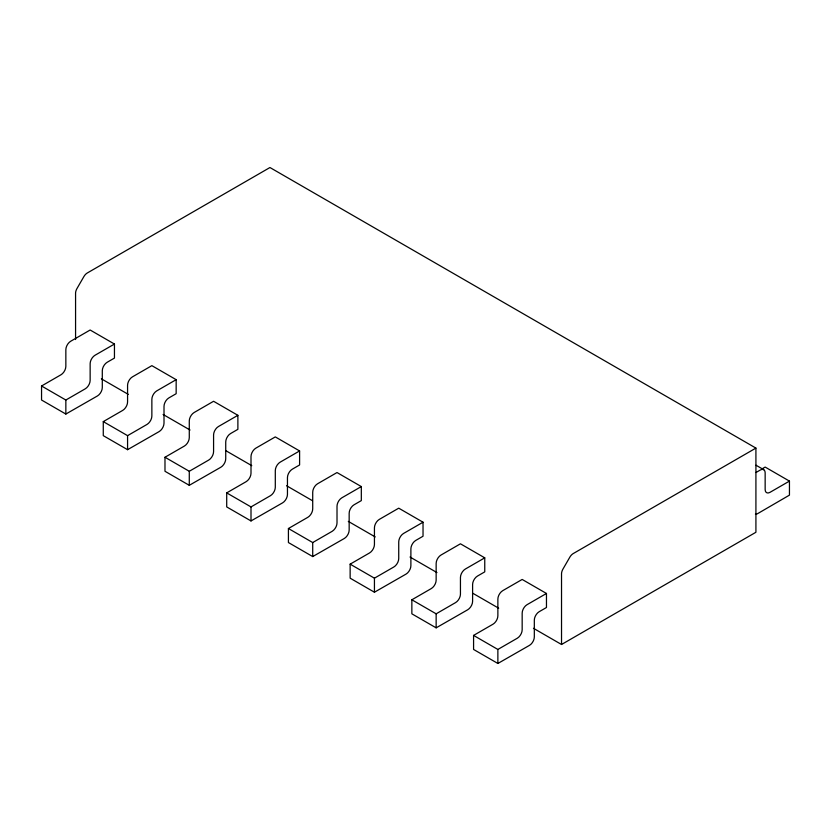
<?xml version="1.0" encoding="UTF-8"?>
<svg xmlns="http://www.w3.org/2000/svg" width="831" height="831" viewBox="0 0 831 831"><rect width="100%" height="100%" fill="white"/><g stroke="black" fill="none" stroke-linecap="round" stroke-linejoin="round"><path stroke-width="1.25" d="M41.55 385.989L60.985 374.771A6.877 3.968 -60 0 0 65.846 366.346L65.846 349.654A6.877 3.968 -60 0 1 70.708 341.24L90.143 330.011L114.449 344.044L114.449 358.078L107.157 362.285A6.877 3.968 -60 0 0 102.296 370.699L102.296 387.537A6.877 3.968 -60 0 1 97.435 395.951L65.846 414.046L41.55 400.023L41.55 385.989L65.846 400.023L85.292 388.794A6.877 3.968 -60 0 0 90.143 380.38L90.143 363.687A6.877 3.968 -60 0 1 95.004 355.263L114.449 344.044M103.273 421.618L122.708 410.4A6.877 3.968 -60 0 0 127.569 401.986L127.569 385.293A6.877 3.968 -60 0 1 132.43 376.869L151.865 365.65L176.162 379.674L176.162 393.707L168.87 397.914A6.877 3.968 -60 0 0 164.008 406.328L164.008 423.166A6.877 3.968 -60 0 1 159.157 431.58L127.569 449.685L103.273 435.652L103.273 421.618L127.569 435.652L147.004 424.433A6.877 3.968 -60 0 0 151.865 416.009L151.865 399.316A6.877 3.968 -60 0 1 156.727 390.902L176.162 379.674M164.985 457.258L184.42 446.029A6.877 3.968 -60 0 0 189.281 437.615L189.281 420.922A6.877 3.968 -60 0 1 194.142 412.508L213.577 401.28L237.884 415.313L237.884 429.336L230.592 433.543A6.877 3.968 -60 0 0 225.731 441.967L225.731 458.795A6.877 3.968 -60 0 1 220.869 467.219L189.281 485.314L164.985 471.281L164.985 457.258L189.281 471.281L208.726 460.062A6.877 3.968 -60 0 0 213.577 451.649L213.577 434.945A6.877 3.968 -60 0 1 218.439 426.532L237.884 415.313M226.707 492.887L246.142 481.668A6.877 3.968 -60 0 0 251.004 473.244L251.004 456.551A6.877 3.968 -60 0 1 255.865 448.138L275.3 436.909L299.596 450.942L299.596 464.965L292.304 469.183A6.877 3.968 -60 0 0 287.453 477.596L287.453 494.435A6.877 3.968 -60 0 1 282.592 502.848L251.004 520.944L226.707 506.92L226.707 492.887L251.004 506.92L270.439 495.692A6.877 3.968 -60 0 0 275.3 487.278L275.3 470.585A6.877 3.968 -60 0 1 280.161 462.161L299.596 450.942M288.419 528.516L307.854 517.298A6.877 3.968 -60 0 0 312.716 508.884L312.716 492.181A6.877 3.968 -60 0 1 317.577 483.767L337.012 472.548L361.319 486.571L361.319 500.605L354.027 504.812A6.877 3.968 -60 0 0 349.165 513.226L349.165 530.064A6.877 3.968 -60 0 1 344.304 538.478L312.716 556.573L288.419 542.55L288.419 528.516L312.716 542.55L332.161 531.321A6.877 3.968 -60 0 0 337.012 522.907L337.012 506.214A6.877 3.968 -60 0 1 341.873 497.8L361.319 486.571M350.142 564.156L369.577 552.927A6.877 3.968 -60 0 0 374.438 544.513L374.438 527.82A6.877 3.968 -60 0 1 379.3 519.396L398.735 508.177L423.031 522.211L423.031 536.234L415.739 540.441A6.877 3.968 -60 0 0 410.888 548.865L410.888 565.693A6.877 3.968 -60 0 1 406.027 574.107L374.438 592.212L350.142 578.179L350.142 564.156L374.438 578.179L393.873 566.96A6.877 3.968 -60 0 0 398.735 558.536L398.735 541.843A6.877 3.968 -60 0 1 403.596 533.429L423.031 522.211M411.854 599.785L431.289 588.566A6.877 3.968 -60 0 0 436.15 580.142L436.15 563.449A6.877 3.968 -60 0 1 441.012 555.035L460.447 543.806L484.753 557.84L484.753 571.863L477.461 576.08A6.877 3.968 -60 0 0 472.6 584.494L472.6 601.322A6.877 3.968 -60 0 1 467.739 609.746L436.15 627.841L411.854 613.818L411.854 599.785L436.15 613.818L455.596 602.589A6.877 3.968 -60 0 0 460.447 594.175L460.447 577.483A6.877 3.968 -60 0 1 465.308 569.058L484.753 557.84M561.527 644.492L755.919 532.266L755.919 448.096L573.265 553.55A6.877 3.968 -60 0 0 569.827 557.175L562.961 569.079A6.877 3.968 -60 0 0 561.527 573.868L561.527 644.492L533.471 628.298M473.577 635.414L493.012 624.195A6.877 3.968 -60 0 0 497.873 615.781L497.873 599.078A6.877 3.968 -60 0 1 502.734 590.664L522.169 579.446L546.466 593.469L546.466 607.503L539.174 611.709A6.877 3.968 -60 0 0 534.323 620.123L534.323 636.962A6.877 3.968 -60 0 1 529.461 645.375L497.873 663.47L473.577 649.447L473.577 635.414L497.873 649.447L517.308 638.218A6.877 3.968 -60 0 0 522.169 629.805L522.169 613.112A6.877 3.968 -60 0 1 527.031 604.698L546.466 593.469M761.913 468.944L765.154 467.074L789.45 481.107L789.45 495.131L757.862 513.506A6.877 3.968 -60 0 1 755.431 514.16M755.971 472.517L760.292 470.024A6.877 3.968 -60 0 1 765.154 472.829L765.154 489.521A6.877 3.968 -60 0 0 770.015 492.326L789.45 481.107M755.919 448.096L269.95 167.53L87.297 272.984A6.877 3.968 -60 0 0 83.869 276.609L76.992 288.513A6.877 3.968 -60 0 0 75.569 293.301L75.569 339.526M756.002 465.215L763.731 469.681M101.382 378.832L128.317 394.382M163.105 414.472L190.039 430.022M225.959 450.755L251.772 465.661M286.56 485.74L312.373 500.646M348.293 521.38L375.228 536.93M410.015 557.019L436.95 572.569M472.87 593.303L498.683 608.209M497.873 649.447L497.873 663.47M436.15 613.818L436.15 627.841M374.438 578.179L374.438 592.212M312.716 542.55L312.716 556.573M251.004 506.92L251.004 520.944M189.281 471.281L189.281 485.314M127.569 435.652L127.569 449.685M65.846 400.023L65.846 414.046"/></g></svg>
